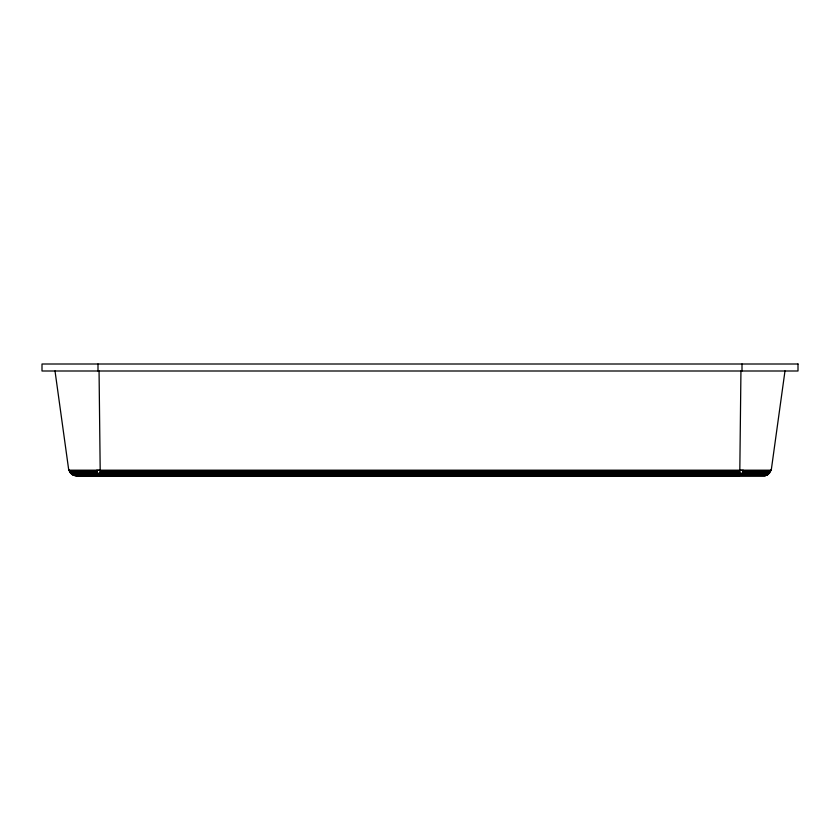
<?xml version="1.0" encoding="UTF-8"?>
<svg xmlns="http://www.w3.org/2000/svg" width="840" height="840" viewBox="0 0 840 840"><rect width="100%" height="100%" fill="white"/><g stroke="black" fill="none" stroke-linecap="round" stroke-linejoin="round"><path stroke-width="1.26" d="M740.943 371.007L739.82 470.18L739.19 475.997M742.854 473.204L743.222 470.18M55.01 370.944L68.754 470.18L71.705 474.39L76.587 475.997L765.146 475.818L768.296 474.39L771.246 470.18L784.99 370.944M767.802 474.39L766.343 475.272L742.245 475.272L742.571 474.39M769.052 473.204L770.69 470.18M68.754 470.18L771.246 470.18M97.388 470.337L100.401 470.337M739.599 470.337L742.613 470.337M69.311 470.18L69.594 470.999L96.852 470.999L97.146 473.204M99.057 371.007L100.202 470.999L739.799 470.999M743.148 470.999L770.406 470.999M69.594 470.999L69.972 471.786L96.925 471.786M100.202 470.999L100.233 471.786L739.767 471.786M743.075 471.786L770.028 471.786M69.972 471.786L70.423 472.521L97.031 472.521M100.233 471.786L100.264 472.521L739.736 472.521M742.97 472.521L769.577 472.521M70.434 473.204L769.566 473.204M96.621 474.212L100.863 474.212M739.137 474.212L743.379 474.212M71.705 474.39L768.296 474.39M72.902 474.863L97.755 475.272L73.658 475.272L72.198 474.39M100.264 472.521L100.475 474.863L739.525 474.863M742.413 474.863L767.099 474.863M100.475 474.863L739.462 475.272M100.538 475.272L739.4 475.587M74.855 475.818L765.146 475.818M70.423 472.521L70.948 473.204M96.779 470.18L96.852 470.999M742.004 364.004L742.004 370.997M97.996 364.004L97.996 370.997M798 364.004L42 364.004L42 370.997L798 370.997L798 364.004"/></g></svg>
